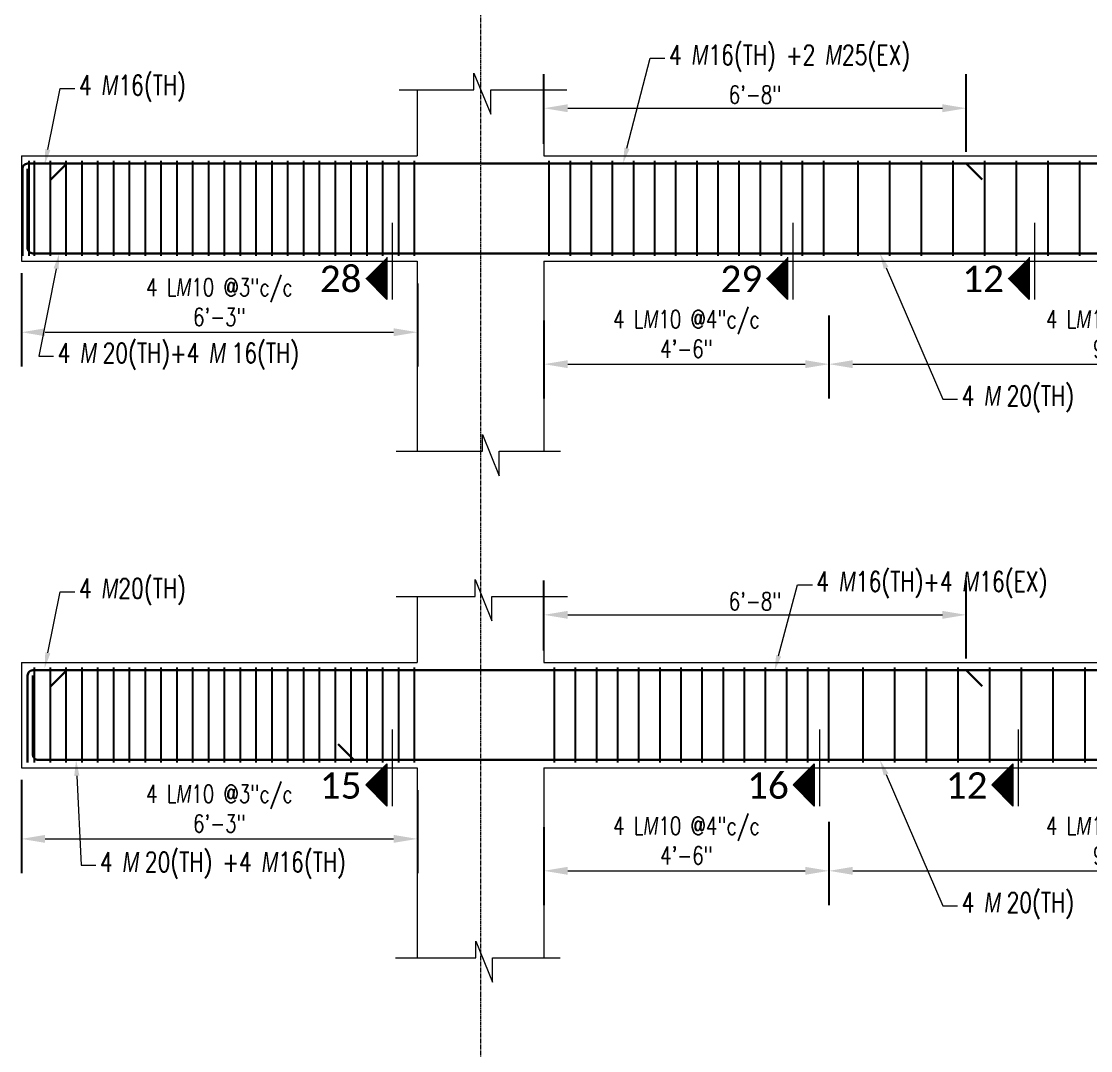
# Model space of a CAD drawing. Header units: inches. Extents: x 0 to 162649, y -36601 to -26324.
# Drawn here: x 156893.4 to 157095.9, y -35683.1 to -35488 of the extents above; entities that cross this region are included whole.
import ezdxf
from ezdxf import colors
from ezdxf.entities.mleader import LeaderData, LeaderLine
from ezdxf.math import Vec2, Vec3

# ---------------------------------------------------------------- set-up
doc = ezdxf.new("R2010")
doc.units = ezdxf.units.IN
doc.header["$MEASUREMENT"] = 0
doc.linetypes.add('CENTER2', pattern=[1.125, 0.75, -0.125, 0.125, -0.125])
for name, color, linetype, lineweight in [('Cen', 9, 'CENTER2', 5), ('Dim', 1, 'Continuous', 13), ('dimention', 1, 'Continuous', 13), ('hatch', 252, 'Continuous', 0), ('OL_AR_Text', 140, 'Continuous', 5), ('Rein', 3, 'Continuous', 30), ('Stirrups', 191, 'Continuous', 25), ('TEXT', 7, 'Continuous', 9)]:
    doc.layers.add(name, color=color, linetype=linetype, lineweight=lineweight)
doc.styles.add('1-8 Annotative Text', font='calibri.ttf', dxfattribs={"height": 0.125})
doc.styles.add('DIM', font='simplex.shx', dxfattribs={"width": 0.75})
doc.dimstyles.get("Standard").update_dxf_attribs({"dimscale": 36, "dimtxt": 0.09375, "dimasz": 0.125, "dimexe": 0.18, "dimexo": 0.0625, "dimgap": 0.015625, "dimtad": 1, "dimdec": 0, "dimzin": 0, "dimdsep": 46, "dimlunit": 4, "dimtxsty": 'DIM', "dimcen": 0.09, "dimadec": 0, "dimazin": 0, "dimtfac": 0.75, "dimtdec": 0, "dimtmove": 0, "dimatfit": 3, "dimfxl": 1, "dimtolj": 1, "dimtzin": 0, "dimlwd": 9, "dimarcsym": 0})

# ---------------------------------------------------------------- blocks, each defined once
blk = doc.blocks.new('*D53')
at = {"layer": 'Defpoints', "color": 0, "transparency": 16777216}
for p in [(157072.37, -35600.5), (156992.37, -35609.5), (157072.37, -35611)]:
    blk.add_point(p, dxfattribs=at)
at = {"layer": 'dimention', "color": 0, "lineweight": -2, "transparency": 16777216}
for p, q in [((156992.37, -35607.25), (156992.37, -35594.02)), ((157072.37, -35608.75), (157072.37, -35594.02))]:
    blk.add_line(p, q, dxfattribs=at)
at = {"layer": 'dimention', "color": 0, "lineweight": 9, "transparency": 16777216}
blk.add_line((156996.87, -35600.5), (157067.87, -35600.5), dxfattribs=at)
at = {"layer": 'dimention', "color": 0, "transparency": 16777216}
for points in [[(156996.87, -35599.75), (156996.87, -35601.25), (156992.37, -35600.5)], [(157067.87, -35599.75), (157067.87, -35601.25), (157072.37, -35600.5)]]:
    blk.add_solid(points, dxfattribs=at)
at = {"layer": 'dimention', "color": 0, "transparency": 16777216, "insert": (157032.37, -35597.93), "char_height": 3.375, "attachment_point": 5, "style": 'DIM'}
blk.add_mtext('\\A1;6\'-8"', dxfattribs=at)
blk = doc.blocks.new('*D41')
at = {"layer": 'Defpoints', "color": 0, "transparency": 16777216}
for p in [(157046.37, -35637.5), (156992.37, -35638.5), (157046.37, -35649)]:
    blk.add_point(p, dxfattribs=at)
at = {"layer": 'dimention', "color": 0, "lineweight": -2, "transparency": 16777216}
for p, q in [((156992.37, -35640.75), (156992.37, -35655.48)), ((157046.37, -35639.75), (157046.37, -35655.48))]:
    blk.add_line(p, q, dxfattribs=at)
at = {"layer": 'dimention', "color": 0, "lineweight": 9, "transparency": 16777216}
blk.add_line((156996.87, -35649), (157041.87, -35649), dxfattribs=at)
at = {"layer": 'dimention', "color": 0, "transparency": 16777216}
for points in [[(156996.87, -35648.25), (156996.87, -35649.75), (156992.37, -35649)], [(157041.87, -35648.25), (157041.87, -35649.75), (157046.37, -35649)]]:
    blk.add_solid(points, dxfattribs=at)
at = {"layer": 'dimention', "color": 0, "transparency": 16777216, "insert": (157019.37, -35643.29), "char_height": 3.375, "attachment_point": 5, "style": 'DIM'}
blk.add_mtext('\\A1;4 L{\\A0;\\Fgothici|c0;\\W0.75;M}10 @4"c/c\\P4\'-6"', dxfattribs=at)
blk = doc.blocks.new('*D43')
at = {"layer": 'Defpoints', "color": 0, "transparency": 16777216}
for p in [(157046.37, -35638.5), (157156.37, -35638.5), (157156.37, -35649)]:
    blk.add_point(p, dxfattribs=at)
at = {"layer": 'dimention', "color": 0, "lineweight": -2, "transparency": 16777216}
for p, q in [((157046.37, -35640.75), (157046.37, -35655.48)), ((157156.37, -35640.75), (157156.37, -35655.48))]:
    blk.add_line(p, q, dxfattribs=at)
at = {"layer": 'dimention', "color": 0, "lineweight": 9, "transparency": 16777216}
blk.add_line((157050.87, -35649), (157151.87, -35649), dxfattribs=at)
at = {"layer": 'dimention', "color": 0, "transparency": 16777216}
for points in [[(157050.87, -35648.25), (157050.87, -35649.75), (157046.37, -35649)], [(157151.87, -35648.25), (157151.87, -35649.75), (157156.37, -35649)]]:
    blk.add_solid(points, dxfattribs=at)
at = {"layer": 'dimention', "color": 0, "transparency": 16777216, "insert": (157101.37, -35643.29), "char_height": 3.375, "attachment_point": 5, "style": 'DIM'}
blk.add_mtext('\\A1;4 L{\\A0;\\Fgothici|c0;\\W0.75;M}10 @6"c/c\\P9\'-2"', dxfattribs=at)
blk = doc.blocks.new('*D61')
at = {"layer": 'Defpoints', "color": 0, "transparency": 16777216}
for p in [(157072.37, -35504.5), (156992.37, -35513.5), (157072.37, -35515)]:
    blk.add_point(p, dxfattribs=at)
at = {"layer": 'dimention', "color": 0, "lineweight": -2, "transparency": 16777216}
for p, q in [((156992.37, -35511.25), (156992.37, -35498.02)), ((157072.37, -35512.75), (157072.37, -35498.02))]:
    blk.add_line(p, q, dxfattribs=at)
at = {"layer": 'dimention', "color": 0, "lineweight": 9, "transparency": 16777216}
blk.add_line((156996.87, -35504.5), (157067.87, -35504.5), dxfattribs=at)
at = {"layer": 'dimention', "color": 0, "transparency": 16777216}
for points in [[(156996.87, -35503.75), (156996.87, -35505.25), (156992.37, -35504.5)], [(157067.87, -35503.75), (157067.87, -35505.25), (157072.37, -35504.5)]]:
    blk.add_solid(points, dxfattribs=at)
at = {"layer": 'dimention', "color": 0, "transparency": 16777216, "insert": (157032.37, -35501.93), "char_height": 3.375, "attachment_point": 5, "style": 'DIM'}
blk.add_mtext('\\A1;6\'-8"', dxfattribs=at)
blk = doc.blocks.new('*D67')
at = {"layer": 'Defpoints', "color": 0, "transparency": 16777216}
for p in [(157046.37, -35541.5), (156992.37, -35542.5), (157046.37, -35553)]:
    blk.add_point(p, dxfattribs=at)
at = {"layer": 'dimention', "color": 0, "lineweight": -2, "transparency": 16777216}
for p, q in [((157046.37, -35543.75), (157046.37, -35559.48)), ((156992.37, -35544.75), (156992.37, -35559.48))]:
    blk.add_line(p, q, dxfattribs=at)
at = {"layer": 'dimention', "color": 0, "lineweight": 9, "transparency": 16777216}
blk.add_line((156996.87, -35553), (157041.87, -35553), dxfattribs=at)
at = {"layer": 'dimention', "color": 0, "transparency": 16777216}
for points in [[(156996.87, -35552.25), (156996.87, -35553.75), (156992.37, -35553)], [(157041.87, -35552.25), (157041.87, -35553.75), (157046.37, -35553)]]:
    blk.add_solid(points, dxfattribs=at)
at = {"layer": 'dimention', "color": 0, "transparency": 16777216, "insert": (157019.37, -35547.29), "char_height": 3.375, "attachment_point": 5, "style": 'DIM'}
blk.add_mtext('\\A1;4 L{\\A0;\\Fgothici|c0;\\W0.75;M}10 @4"c/c\\P4\'-6"', dxfattribs=at)
blk = doc.blocks.new('*D69')
at = {"layer": 'Defpoints', "color": 0, "transparency": 16777216}
for p in [(157046.37, -35542.5), (157156.37, -35542.5), (157156.37, -35553)]:
    blk.add_point(p, dxfattribs=at)
at = {"layer": 'dimention', "color": 0, "lineweight": -2, "transparency": 16777216}
for p, q in [((157046.37, -35544.75), (157046.37, -35559.48)), ((157156.37, -35544.75), (157156.37, -35559.48))]:
    blk.add_line(p, q, dxfattribs=at)
at = {"layer": 'dimention', "color": 0, "lineweight": 9, "transparency": 16777216}
blk.add_line((157050.87, -35553), (157151.87, -35553), dxfattribs=at)
at = {"layer": 'dimention', "color": 0, "transparency": 16777216}
for points in [[(157050.87, -35552.25), (157050.87, -35553.75), (157046.37, -35553)], [(157151.87, -35552.25), (157151.87, -35553.75), (157156.37, -35553)]]:
    blk.add_solid(points, dxfattribs=at)
at = {"layer": 'dimention', "color": 0, "transparency": 16777216, "insert": (157101.37, -35547.29), "char_height": 3.375, "attachment_point": 5, "style": 'DIM'}
blk.add_mtext('\\A1;4 L{\\A0;\\Fgothici|c0;\\W0.75;M}10 @6"c/c\\P9\'-2"', dxfattribs=at)
blk = doc.blocks.new('*D233')
at = {"layer": 'Defpoints', "color": 0, "transparency": 16777216}
for p in [(156893.37, -35533.5), (156968.39, -35535.45), (156968.39, -35546.95)]:
    blk.add_point(p, dxfattribs=at)
at = {"layer": 'dimention', "color": 0, "lineweight": -2, "transparency": 16777216}
for p, q in [((156893.37, -35535.75), (156893.37, -35553.43)), ((156968.39, -35537.7), (156968.39, -35553.43))]:
    blk.add_line(p, q, dxfattribs=at)
at = {"layer": 'dimention', "color": 0, "lineweight": 9, "transparency": 16777216}
blk.add_line((156897.87, -35546.95), (156963.89, -35546.95), dxfattribs=at)
at = {"layer": 'dimention', "color": 0, "transparency": 16777216}
for points in [[(156897.87, -35546.2), (156897.87, -35547.7), (156893.37, -35546.95)], [(156963.89, -35546.2), (156963.89, -35547.7), (156968.39, -35546.95)]]:
    blk.add_solid(points, dxfattribs=at)
at = {"layer": 'dimention', "color": 0, "transparency": 16777216, "insert": (156930.88, -35541.24), "char_height": 3.375, "attachment_point": 5, "style": 'DIM'}
blk.add_mtext('\\A1;4 L{\\A0;\\Fgothici|c0;M}10 @3"c/c\\P6\'-3"', dxfattribs=at)
blk = doc.blocks.new('*D234')
at = {"layer": 'Defpoints', "color": 0, "transparency": 16777216}
for p in [(156893.37, -35629.5), (156968.39, -35631.45), (156968.39, -35642.95)]:
    blk.add_point(p, dxfattribs=at)
at = {"layer": 'dimention', "color": 0, "lineweight": -2, "transparency": 16777216}
for p, q in [((156893.37, -35631.75), (156893.37, -35649.43)), ((156968.39, -35633.7), (156968.39, -35649.43))]:
    blk.add_line(p, q, dxfattribs=at)
at = {"layer": 'dimention', "color": 0, "lineweight": 9, "transparency": 16777216}
blk.add_line((156897.87, -35642.95), (156963.89, -35642.95), dxfattribs=at)
at = {"layer": 'dimention', "color": 0, "transparency": 16777216}
for points in [[(156897.87, -35642.2), (156897.87, -35643.7), (156893.37, -35642.95)], [(156963.89, -35642.2), (156963.89, -35643.7), (156968.39, -35642.95)]]:
    blk.add_solid(points, dxfattribs=at)
at = {"layer": 'dimention', "color": 0, "transparency": 16777216, "insert": (156930.88, -35637.24), "char_height": 3.375, "attachment_point": 5, "style": 'DIM'}
blk.add_mtext('\\A1;4 L{\\A0;\\Fgothici|c0;M}10 @3"c/c\\P6\'-3"', dxfattribs=at)

msp = doc.modelspace()

# ---------------------------------------------------------------- hatches: boundary and pattern name
at = {"layer": 'Dim'}
h = msp.add_hatch(dxfattribs=at)
h.set_pattern_fill('ANSI31', color=256)
h.set_pattern_definition([(45, (2.90914, 365.83472), (-0.08838834765, 0.08838834765), [])])
h.paths.add_polyline_path([(156962.6, -35536.73), (156962.6, -35532.73), (156958.6, -35536.73), (156962.6, -35540.73)])
h = msp.add_hatch(dxfattribs=at)
h.set_pattern_fill('ANSI31', color=256)
h.set_pattern_definition([(45, (78.82725, 365.83472), (-0.08838834765, 0.08838834765), [])])
h.paths.add_polyline_path([(157038.52, -35536.73), (157038.52, -35532.73), (157034.52, -35536.73), (157038.52, -35540.73)])
h = msp.add_hatch(dxfattribs=at)
h.set_pattern_fill('ANSI31', color=256)
h.set_pattern_definition([(45, (124.61659, 365.83472), (-0.08838834765, 0.08838834765), [])])
h.paths.add_polyline_path([(157084.31, -35536.73), (157084.31, -35532.73), (157080.31, -35536.73), (157084.31, -35540.73)])
h = msp.add_hatch(dxfattribs=at)
h.set_pattern_fill('ANSI31', color=256)
h.set_pattern_definition([(45, (2.90914, 269.83472), (-0.08838834765, 0.08838834765), [])])
h.paths.add_polyline_path([(156962.6, -35632.73), (156962.6, -35628.73), (156958.6, -35632.73), (156962.6, -35636.73)])
h = msp.add_hatch(dxfattribs=at)
h.set_pattern_fill('ANSI31', color=256)
h.set_pattern_definition([(45, (83.86279, 269.83472), (-0.08838834765, 0.08838834765), [])])
h.paths.add_polyline_path([(157043.55, -35632.73), (157043.55, -35628.73), (157039.55, -35632.73), (157043.55, -35636.73)])
h = msp.add_hatch(dxfattribs=at)
h.set_pattern_fill('ANSI31', color=256)
h.set_pattern_definition([(45, (121.50652, 269.83472), (-0.08838834765, 0.08838834765), [])])
h.paths.add_polyline_path([(157081.2, -35632.73), (157081.2, -35628.73), (157077.2, -35632.73), (157081.2, -35636.73)])

# ---------------------------------------------------------------- linework, layer by layer
at = {"layer": 'Cen'}
msp.add_line((156980.37, -35095.91), (156980.37, -35925), dxfattribs=at)
at = {"layer": 'Dim'}
for p, q in [((156963.6, -35526.23), (156963.6, -35540.73)), ((157039.52, -35526.23), (157039.52, -35540.73)), ((157085.31, -35526.23), (157085.31, -35540.73)), ((156962.6, -35532.73), (156962.6, -35540.73)), ((157038.52, -35532.73), (157038.52, -35540.73)), ((157084.31, -35532.73), (157084.31, -35540.73)), ((156958.6, -35536.73), (156962.6, -35540.73)), ((156962.6, -35540.73), (156962.6, -35536.73)), ((157034.52, -35536.73), (157038.52, -35540.73)), ((157038.52, -35540.73), (157038.52, -35536.73)), ((157080.31, -35536.73), (157084.31, -35540.73)), ((157084.31, -35540.73), (157084.31, -35536.73)), ((156963.6, -35622.23), (156963.6, -35636.73)), ((157044.55, -35622.23), (157044.55, -35636.73)), ((157082.2, -35622.23), (157082.2, -35636.73)), ((156958.6, -35632.73), (156962.6, -35628.73)), ((156962.6, -35628.73), (156962.6, -35636.73)), ((157039.55, -35632.73), (157043.55, -35628.73)), ((157043.55, -35628.73), (157043.55, -35636.73)), ((157077.2, -35632.73), (157081.2, -35628.73)), ((157081.2, -35628.73), (157081.2, -35636.73)), ((156958.6, -35632.73), (156962.6, -35636.73)), ((156962.6, -35636.73), (156962.6, -35632.73)), ((157039.55, -35632.73), (157043.55, -35636.73)), ((157043.55, -35636.73), (157043.55, -35632.73)), ((157077.2, -35632.73), (157081.2, -35636.73)), ((157081.2, -35636.73), (157081.2, -35632.73))]:
    msp.add_line(p, q, dxfattribs=at)
at = {"layer": 'hatch'}
for p, q in [((156979.11, -35501), (156979.11, -35497.83)), ((156979.11, -35497.83), (156982.3, -35505.63)), ((156964.94, -35501), (156979.11, -35501)), ((156968.37, -35501), (156968.37, -35513.5)), ((156982.3, -35505.63), (156982.3, -35501)), ((156982.3, -35501), (156996.7, -35501)), ((156992.37, -35501), (156992.37, -35513.5)), ((156893.37, -35513.5), (156893.37, -35533.5)), ((156893.37, -35513.5), (156968.37, -35513.5)), ((156992.37, -35513.5), (157210.37, -35513.5)), ((156893.37, -35533.5), (156968.37, -35533.5)), ((156968.37, -35533.5), (156968.37, -35569.5)), ((156992.37, -35533.5), (156992.37, -35569.5)), ((156992.37, -35533.5), (157210.37, -35533.5)), ((156980.72, -35569.5), (156980.72, -35566.33)), ((156980.72, -35566.33), (156983.9, -35574.13)), ((156964.36, -35569.5), (156980.72, -35569.5)), ((156983.9, -35574.13), (156983.9, -35569.5)), ((156983.9, -35569.5), (156995.52, -35569.5)), ((156979.34, -35597), (156979.34, -35593.83)), ((156979.34, -35593.83), (156982.52, -35601.63)), ((156964.4, -35597), (156979.34, -35597)), ((156968.37, -35597), (156968.37, -35609.5)), ((156982.52, -35601.63), (156982.52, -35597)), ((156982.52, -35597), (156996.81, -35597)), ((156992.37, -35597), (156992.37, -35609.5)), ((156893.37, -35609.5), (156893.37, -35629.5)), ((156893.37, -35609.5), (156968.37, -35609.5)), ((156992.37, -35609.5), (157210.37, -35609.5)), ((156893.37, -35629.5), (156968.37, -35629.5)), ((156968.37, -35629.5), (156968.37, -35665.5)), ((156992.37, -35629.5), (156992.37, -35665.5)), ((156992.37, -35629.5), (157210.37, -35629.5)), ((156979.45, -35665.5), (156979.45, -35662.33)), ((156979.45, -35662.33), (156982.63, -35670.13)), ((156964.26, -35665.5), (156979.45, -35665.5)), ((156982.63, -35670.13), (156982.63, -35665.5)), ((156982.63, -35665.5), (156995.41, -35665.5))]:
    msp.add_line(p, q, dxfattribs=at)
at = {"layer": 'Rein'}
for p, q in [((156898.96, -35518), (156901.96, -35515)), ((157075.37, -35518), (157072.37, -35515)), ((156898.96, -35614), (156901.96, -35611)), ((157075.37, -35614), (157072.37, -35611)), ((156956.37, -35628), (156953.37, -35625))]:
    msp.add_line(p, q, dxfattribs=at)
for points in [[(156894.55, -35516), (156894.55, -35531, 0.414214), (156895.55, -35532), (157226.21, -35532, 0.414214), (157227.21, -35531), (157227.21, -35510.5)], [(157225.71, -35539), (157225.71, -35516, 0.414214), (157224.71, -35515), (156894.55, -35515, 0.414214), (156893.55, -35516), (156893.55, -35532.5)], [(157852.21, -35628.5), (157852.21, -35612, 0.414214), (157851.21, -35611), (156895.55, -35611, 0.414214), (156894.55, -35612), (156894.55, -35628.5)], [(156895.55, -35612), (156895.55, -35627, 0.414214), (156896.55, -35628), (157230.21, -35628)]]:
    msp.add_lwpolyline(points, format="xyb", dxfattribs=at)
at = {"layer": 'Stirrups'}
for p, q in [((156894.87, -35532.5), (156894.87, -35514.5)), ((156895.87, -35532.5), (156895.87, -35514.5)), ((156898.87, -35532.5), (156898.87, -35514.5)), ((156901.87, -35532.5), (156901.87, -35514.5)), ((156904.87, -35532.5), (156904.87, -35514.5)), ((156907.87, -35532.5), (156907.87, -35514.5)), ((156910.87, -35532.5), (156910.87, -35514.5)), ((156913.87, -35532.5), (156913.87, -35514.5)), ((156916.87, -35532.5), (156916.87, -35514.5)), ((156919.87, -35532.5), (156919.87, -35514.5)), ((156922.87, -35532.5), (156922.87, -35514.5)), ((156925.87, -35532.5), (156925.87, -35514.5)), ((156928.87, -35532.5), (156928.87, -35514.5)), ((156931.87, -35532.5), (156931.87, -35514.5)), ((156934.87, -35532.5), (156934.87, -35514.5)), ((156937.87, -35532.5), (156937.87, -35514.5)), ((156940.87, -35532.5), (156940.87, -35514.5)), ((156943.87, -35532.5), (156943.87, -35514.5)), ((156946.87, -35532.5), (156946.87, -35514.5)), ((156949.87, -35532.5), (156949.87, -35514.5)), ((156952.87, -35532.5), (156952.87, -35514.5)), ((156955.87, -35532.5), (156955.87, -35514.5)), ((156958.87, -35532.5), (156958.87, -35514.5)), ((156961.87, -35532.5), (156961.87, -35514.5)), ((156964.87, -35532.5), (156964.87, -35514.5)), ((156967.87, -35532.5), (156967.87, -35514.5)), ((156993.37, -35532.5), (156993.37, -35514.5)), ((156997.37, -35532.5), (156997.37, -35514.5)), ((157001.37, -35532.5), (157001.37, -35514.5)), ((157005.37, -35532.5), (157005.37, -35514.5)), ((157009.37, -35532.5), (157009.37, -35514.5)), ((157013.37, -35532.5), (157013.37, -35514.5)), ((157017.37, -35532.5), (157017.37, -35514.5)), ((157021.37, -35532.5), (157021.37, -35514.5)), ((157025.37, -35532.5), (157025.37, -35514.5)), ((157029.37, -35532.5), (157029.37, -35514.5)), ((157033.37, -35532.5), (157033.37, -35514.5)), ((157037.37, -35532.5), (157037.37, -35514.5)), ((157041.37, -35532.5), (157041.37, -35514.5)), ((157045.37, -35532.5), (157045.37, -35514.5)), ((157051.87, -35532.5), (157051.87, -35514.5)), ((157057.87, -35532.5), (157057.87, -35514.5)), ((157063.87, -35532.5), (157063.87, -35514.5)), ((157069.87, -35532.5), (157069.87, -35514.5)), ((157075.87, -35532.5), (157075.87, -35514.5)), ((157081.87, -35532.5), (157081.87, -35514.5)), ((157087.87, -35532.5), (157087.87, -35514.5)), ((157093.87, -35532.5), (157093.87, -35514.5)), ((156895.87, -35628.5), (156895.87, -35610.5)), ((156898.87, -35628.5), (156898.87, -35610.5)), ((156901.87, -35628.5), (156901.87, -35610.5)), ((156904.87, -35628.5), (156904.87, -35610.5)), ((156907.87, -35628.5), (156907.87, -35610.5)), ((156910.87, -35628.5), (156910.87, -35610.5)), ((156913.87, -35628.5), (156913.87, -35610.5)), ((156916.87, -35628.5), (156916.87, -35610.5)), ((156919.87, -35628.5), (156919.87, -35610.5)), ((156922.87, -35628.5), (156922.87, -35610.5)), ((156925.87, -35628.5), (156925.87, -35610.5)), ((156928.87, -35628.5), (156928.87, -35610.5)), ((156931.87, -35628.5), (156931.87, -35610.5)), ((156934.87, -35628.5), (156934.87, -35610.5)), ((156937.87, -35628.5), (156937.87, -35610.5)), ((156940.87, -35628.5), (156940.87, -35610.5)), ((156943.87, -35628.5), (156943.87, -35610.5)), ((156946.87, -35628.5), (156946.87, -35610.5)), ((156949.87, -35628.5), (156949.87, -35610.5)), ((156952.87, -35628.5), (156952.87, -35610.5)), ((156955.87, -35628.5), (156955.87, -35610.5)), ((156958.87, -35628.5), (156958.87, -35610.5)), ((156961.87, -35628.5), (156961.87, -35610.5)), ((156964.87, -35628.5), (156964.87, -35610.5)), ((156967.87, -35628.5), (156967.87, -35610.5)), ((156994.37, -35628.5), (156994.37, -35610.5)), ((156998.37, -35628.5), (156998.37, -35610.5)), ((157002.37, -35628.5), (157002.37, -35610.5)), ((157006.37, -35628.5), (157006.37, -35610.5)), ((157010.37, -35628.5), (157010.37, -35610.5)), ((157014.37, -35628.5), (157014.37, -35610.5)), ((157018.37, -35628.5), (157018.37, -35610.5)), ((157022.37, -35628.5), (157022.37, -35610.5)), ((157026.37, -35628.5), (157026.37, -35610.5)), ((157030.37, -35628.5), (157030.37, -35610.5)), ((157034.37, -35628.5), (157034.37, -35610.5)), ((157038.37, -35628.5), (157038.37, -35610.5)), ((157042.37, -35628.5), (157042.37, -35610.5)), ((157046.37, -35628.5), (157046.37, -35610.5)), ((157052.87, -35628.5), (157052.87, -35610.5)), ((157058.87, -35628.5), (157058.87, -35610.5)), ((157064.87, -35628.5), (157064.87, -35610.5)), ((157070.87, -35628.5), (157070.87, -35610.5)), ((157076.87, -35628.5), (157076.87, -35610.5)), ((157082.87, -35628.5), (157082.87, -35610.5)), ((157088.87, -35628.5), (157088.87, -35610.5)), ((157094.87, -35628.5), (157094.87, -35610.5))]:
    msp.add_line(p, q, dxfattribs=at)

# ---------------------------------------------------------------- texts
at = {"layer": 'OL_AR_Text', "char_height": 5, "width": 3.8192065e-317, "attachment_point": 1, "style": '1-8 Annotative Text'}
for s, insert in [('28', (156949.9, -35534.34)), ('29', (157025.82, -35534.34)), ('12', (157071.61, -35534.34)), ('15', (156949.9, -35630.34)), ('16', (157030.85, -35630.34)), ('12', (157068.5, -35630.34))]:
    msp.add_mtext(s, dxfattribs=dict(at, insert=insert))

# ---------------------------------------------------------------- dimensions: what is measured, and where the dimension line sits
at = {"layer": 'dimention'}
for base, p1, p2, picture, middle in [((157072.37, -35504.5), (156992.37, -35513.5), (157072.37, -35515), '*D61', (157032.37, -35501.93)), ((157072.37, -35600.5), (156992.37, -35609.5), (157072.37, -35611), '*D53', (157032.37, -35597.93))]:
    dim = msp.add_linear_dim(base=base, p1=p1, p2=p2, dimstyle='Standard', dxfattribs=at)
    dim.commit()
    dim.dimension.update_dxf_attribs({"geometry": picture, "text_midpoint": middle})
for base, p1, p2, text, picture, middle in [((156968.39, -35546.95), (156893.37, -35533.5), (156968.39, -35535.45), '4 L{\\A0;\\Fgothici|c0;M}10 @3"c/c\\P<>', '*D233', (156930.88, -35541.24)), ((157046.37, -35553), (156992.37, -35542.5), (157046.37, -35541.5), '4 L{\\A0;\\Fgothici|c0;\\W0.75;M}10 @4"c/c\\P<>', '*D67', (157019.37, -35547.29)), ((157156.37, -35553), (157046.37, -35542.5), (157156.37, -35542.5), '4 L{\\A0;\\Fgothici|c0;\\W0.75;M}10 @6"c/c\\P<>', '*D69', (157101.37, -35547.29)), ((156968.39, -35642.95), (156893.37, -35629.5), (156968.39, -35631.45), '4 L{\\A0;\\Fgothici|c0;M}10 @3"c/c\\P<>', '*D234', (156930.88, -35637.24)), ((157046.37, -35649), (156992.37, -35638.5), (157046.37, -35637.5), '4 L{\\A0;\\Fgothici|c0;\\W0.75;M}10 @4"c/c\\P<>', '*D41', (157019.37, -35643.29)), ((157156.37, -35649), (157046.37, -35638.5), (157156.37, -35638.5), '4 L{\\A0;\\Fgothici|c0;\\W0.75;M}10 @6"c/c\\P<>', '*D43', (157101.37, -35643.29))]:
    dim = msp.add_linear_dim(base=base, p1=p1, p2=p2, text=text, dimstyle='Standard', dxfattribs=at)
    dim.commit()
    dim.dimension.update_dxf_attribs({"geometry": picture, "text_midpoint": middle})

# ---------------------------------------------------------------- leaders
at = {"layer": 'TEXT'}
ml = msp.add_multileader_mtext('Standard', dxfattribs=at)
ml.set_content('4 {\\Fgothici|c0;M}16(TH) +2 {\\Fgothici|c0;M}25(EX)  ', color=256, style='DIM')
ml.set_leader_properties(color=1, linetype='ByLayer', lineweight=9)
ml.build(insert=Vec2(0, 0))
ml.multileader.update_dxf_attribs({"text_right_attachment_type": 2, "dogleg_length": 0.25, "arrow_head_size": 3, "scale": 32})
ctx = ml.context
ctx.base_point, ctx.scale, ctx.char_height, ctx.arrow_head_size, ctx.landing_gap_size, ctx.plane_origin = Vec3(157015.3, -35495.03), 32, 3.75, 3, 0.75, Vec3(157035.63, -35514.33)
ctx.right_attachment = 2
notes = []
notes.append((ctx, [(0, (1, 1, 0), (157012.49, -35495.03), (1, 0), 2.81, [(0, [(157007.35, -35515)], 0, [])])]))
ctx.mtext.insert, ctx.mtext.flow_direction = Vec3(157016.05, -35492.53), 5
ml = msp.add_multileader_mtext('Standard', dxfattribs=at)
ml.set_content('4 {\\Fgothici|c0;M}16(TH)  ', color=256, style='DIM')
ml.set_leader_properties(color=1, linetype='ByLayer', lineweight=9)
ml.build(insert=Vec2(0, 0))
ml.multileader.update_dxf_attribs({"text_right_attachment_type": 2, "dogleg_length": 0.25, "arrow_head_size": 3, "scale": 32})
ctx = ml.context
ctx.base_point, ctx.scale, ctx.char_height, ctx.arrow_head_size, ctx.landing_gap_size, ctx.plane_origin = Vec3(156903.52, -35500.75), 32, 3.75, 3, 0.75, Vec3(156923.84, -35520.05)
ctx.right_attachment = 2
notes.append((ctx, [(0, (1, 1, 0), (156900.71, -35500.75), (1, 0), 2.81, [(0, [(156897.78, -35515.25)], 0, [])])]))
ctx.mtext.insert, ctx.mtext.flow_direction = Vec3(156904.27, -35498.25), 5
ml = msp.add_multileader_mtext('Standard', dxfattribs=at)
ml.set_content('4 {\\Fgothici|c0;M }20(TH)+4 {\\Fgothici|c0;M }16(TH)   ', color=256, style='DIM')
ml.set_leader_properties(color=1, linetype='ByLayer', lineweight=9)
ml.build(insert=Vec2(0, 0))
ml.multileader.update_dxf_attribs({"text_right_attachment_type": 2, "dogleg_length": 0.25, "arrow_head_size": 3, "scale": 32})
ctx = ml.context
ctx.base_point, ctx.scale, ctx.char_height, ctx.arrow_head_size, ctx.landing_gap_size, ctx.plane_origin = Vec3(156899.48, -35551.5), 32, 3.75, 3, 0.75, Vec3(156919.8, -35570.8)
ctx.right_attachment = 2
notes.append((ctx, [(0, (1, 1, 0), (156896.67, -35551.5), (1, 0), 2.81, [(0, [(156900.53, -35532)], 0, [])])]))
ctx.mtext.insert, ctx.mtext.flow_direction = Vec3(156900.23, -35549), 5
ml = msp.add_multileader_mtext('Standard', dxfattribs=at)
ml.set_content('4 {\\Fgothici|c0;M }20(TH)  ', color=256, style='DIM')
ml.set_leader_properties(color=1, linetype='ByLayer', lineweight=9)
ml.build(insert=Vec2(0, 0))
ml.multileader.update_dxf_attribs({"text_right_attachment_type": 2, "dogleg_length": 0.25, "arrow_head_size": 3, "scale": 32})
ctx = ml.context
ctx.base_point, ctx.scale, ctx.char_height, ctx.arrow_head_size, ctx.landing_gap_size, ctx.plane_origin = Vec3(157070.74, -35559.62), 32, 3.75, 3, 0.75, Vec3(157091.06, -35578.93)
ctx.right_attachment = 2
notes.append((ctx, [(0, (1, 1, 0), (157067.93, -35559.62), (1, 0), 2.81, [(0, [(157056, -35532)], 0, [])])]))
ctx.mtext.insert, ctx.mtext.flow_direction = Vec3(157071.49, -35557.12), 5
ml = msp.add_multileader_mtext('Standard', dxfattribs=at)
ml.set_content('4 {\\Fgothici|c0;M}20(TH)  ', color=256, style='DIM')
ml.set_leader_properties(color=1, linetype='ByLayer', lineweight=9)
ml.build(insert=Vec2(0, 0))
ml.multileader.update_dxf_attribs({"text_right_attachment_type": 2, "dogleg_length": 0.25, "arrow_head_size": 3, "scale": 32})
ctx = ml.context
ctx.base_point, ctx.scale, ctx.char_height, ctx.arrow_head_size, ctx.landing_gap_size, ctx.plane_origin = Vec3(156903.52, -35596.12), 32, 3.75, 3, 0.75, Vec3(156923.84, -35615.42)
ctx.right_attachment = 2
notes.append((ctx, [(0, (1, 1, 0), (156900.71, -35596.12), (1, 0), 2.81, [(0, [(156897.78, -35610.62)], 0, [])])]))
ctx.mtext.insert, ctx.mtext.flow_direction = Vec3(156904.27, -35593.62), 5
ml = msp.add_multileader_mtext('Standard', dxfattribs=at)
ml.set_content('4 {\\Fgothici|c0;M}16(TH)+4 {\\Fgothici|c0;M}16(EX)', color=256, style='DIM')
ml.set_leader_properties(color=1, linetype='ByLayer', lineweight=9)
ml.build(insert=Vec2(0, 0))
ml.multileader.update_dxf_attribs({"text_right_attachment_type": 2, "dogleg_length": 0.25, "arrow_head_size": 3, "scale": 32})
ctx = ml.context
ctx.base_point, ctx.scale, ctx.char_height, ctx.arrow_head_size, ctx.landing_gap_size, ctx.plane_origin = Vec3(157043.23, -35594.8), 32, 3.75, 3, 0.75, Vec3(157062.68, -35614.1)
ctx.right_attachment = 2
notes.append((ctx, [(0, (1, 1, 0), (157040.42, -35594.8), (1, 0), 2.81, [(0, [(157036.05, -35611.17)], 0, [])])]))
ctx.mtext.insert, ctx.mtext.flow_direction = Vec3(157043.98, -35592.3), 5
ml = msp.add_multileader_mtext('Standard', dxfattribs=at)
ml.set_content('4 {\\Fgothici|c0;M }20(TH) +4 {\\Fgothici|c0;M}16(TH)  ', color=256, style='DIM')
ml.set_leader_properties(color=1, linetype='ByLayer', lineweight=9)
ml.build(insert=Vec2(0, 0))
ml.multileader.update_dxf_attribs({"text_right_attachment_type": 2, "dogleg_length": 0.25, "arrow_head_size": 3, "scale": 32})
ctx = ml.context
ctx.base_point, ctx.scale, ctx.char_height, ctx.arrow_head_size, ctx.landing_gap_size, ctx.plane_origin = Vec3(156907.48, -35647.95), 32, 3.75, 3, 0.75, Vec3(156927.8, -35667.25)
ctx.right_attachment = 2
notes.append((ctx, [(0, (1, 1, 0), (156904.67, -35647.95), (1, 0), 2.81, [(0, [(156903.73, -35628)], 0, [])])]))
ctx.mtext.insert, ctx.mtext.flow_direction = Vec3(156908.23, -35645.45), 5
ml = msp.add_multileader_mtext('Standard', dxfattribs=at)
ml.set_content('4 {\\Fgothici|c0;M }20(TH)   ', color=256, style='DIM')
ml.set_leader_properties(color=1, linetype='ByLayer', lineweight=9)
ml.build(insert=Vec2(0, 0))
ml.multileader.update_dxf_attribs({"text_right_attachment_type": 2, "dogleg_length": 0.25, "arrow_head_size": 3, "scale": 32})
ctx = ml.context
ctx.base_point, ctx.scale, ctx.char_height, ctx.arrow_head_size, ctx.landing_gap_size, ctx.plane_origin = Vec3(157070.74, -35655.62), 32, 3.75, 3, 0.75, Vec3(157091.06, -35674.93)
ctx.right_attachment = 2
notes.append((ctx, [(0, (1, 1, 0), (157067.93, -35655.62), (1, 0), 2.81, [(0, [(157056, -35628)], 0, [])])]))
ctx.mtext.insert, ctx.mtext.flow_direction = Vec3(157071.49, -35653.12), 5
for ctx, leaders in notes:
    for number, flags, end, landing, length, lines in leaders:
        leader = LeaderData()
        leader.index, (leader.has_last_leader_line, leader.has_dogleg_vector, leader.attachment_direction) = number, flags
        leader.last_leader_point, leader.dogleg_vector, leader.dogleg_length = Vec3(end), Vec3(landing), length
        for number, points, colour, breaks in lines:
            line = LeaderLine()
            line.index, line.vertices, line.color, line.breaks = number, Vec3.list(points), colors.encode_raw_color(colour), breaks
            leader.lines.append(line)
        ctx.leaders.append(leader)

doc.saveas('drawing.dxf')
